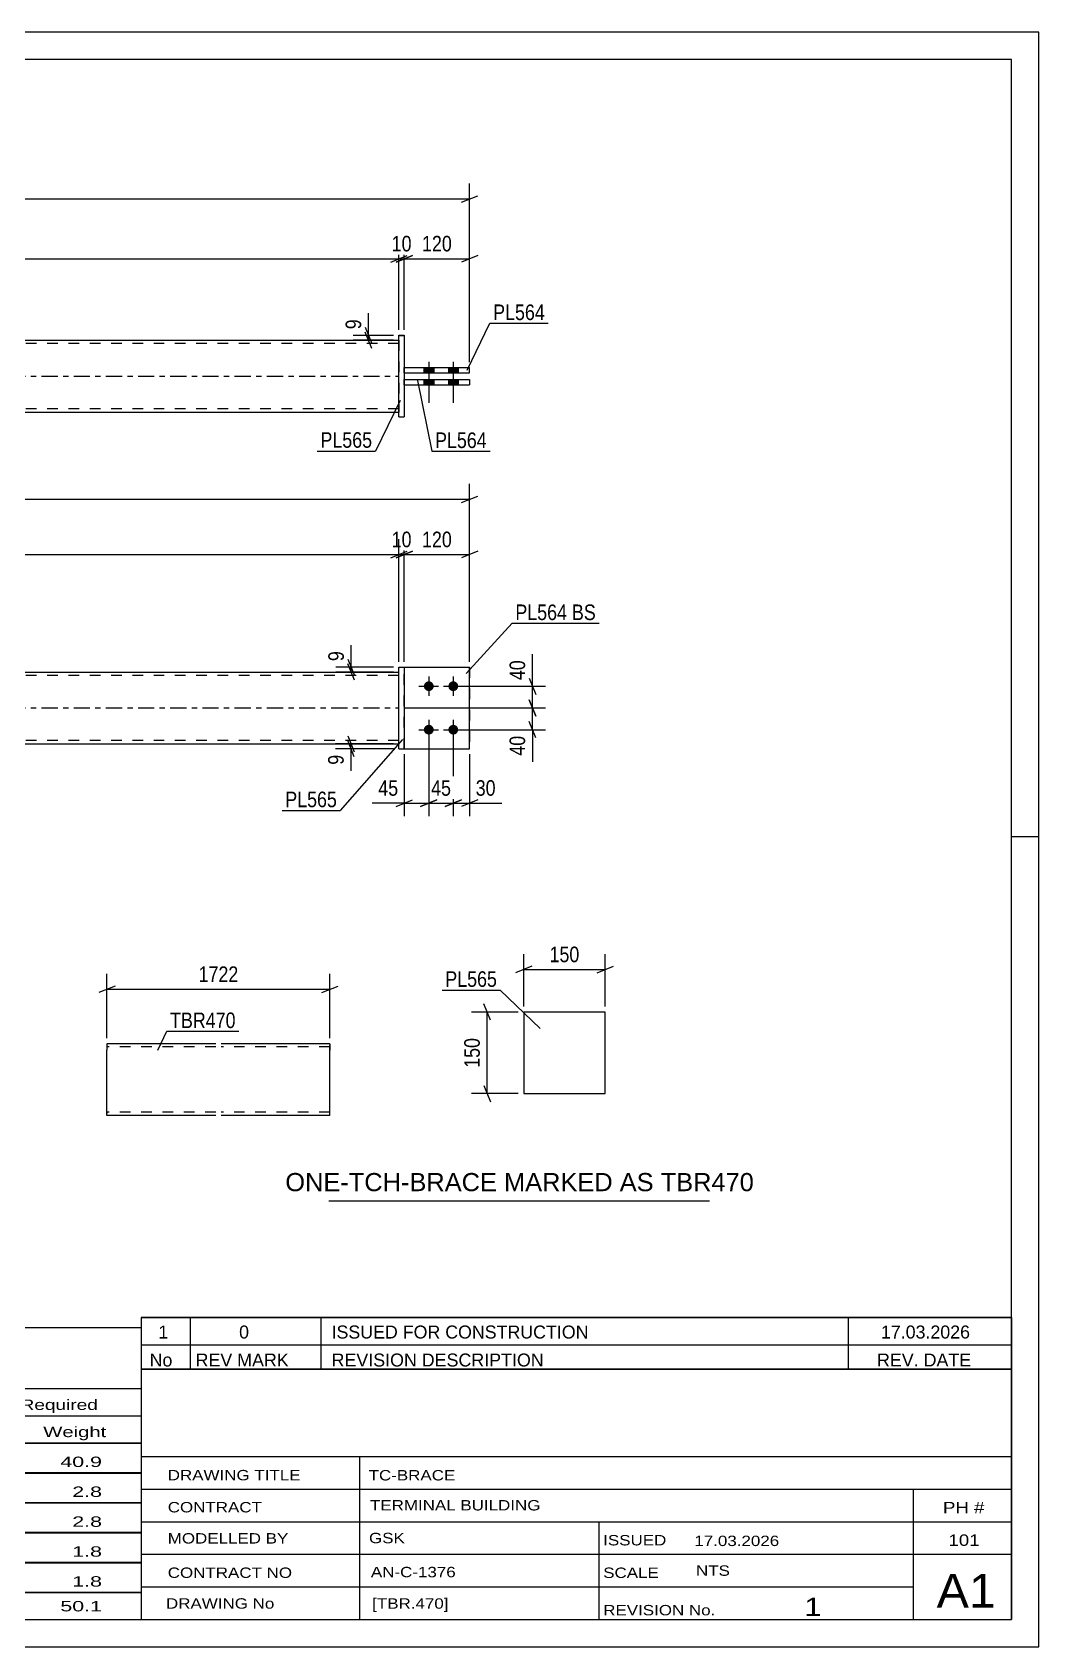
# Model space of a CAD drawing. Header units: millimetres. Extents: x 0 to 420, y 0 to 297.
# Drawn here: x 235 to 420, y 0 to 297 of the extents above; entities that cross this region are included whole.
import ezdxf

# ---------------------------------------------------------------- set-up
doc = ezdxf.new("R2010")
doc.units = ezdxf.units.MM
doc.linetypes.add('DXK_LINE_DOT2', pattern=[3.9198, 1.9599, -1.9599])
doc.linetypes.add('DXK_LINE_DOT3', pattern=[5.9187, 2.979, -0.9799, 0.9799, -0.9799])
doc.styles.add('Arial', font='ARIAL.TTF', dxfattribs={"height": 0.2})
doc.styles.add('Arial Narrow', font='ARIALN.TTF', dxfattribs={"height": 0.2})

# ---------------------------------------------------------------- blocks, each defined once
blk = doc.blocks.new('Unknown-581591639-1127')
at = {"color": 5, "linetype": 'Continuous'}
for p, q in [((420, 297), (0, 297)), ((420, 0), (420, 297)), ((415, 292), (5, 292)), ((415, 5), (415, 292)), ((420, 149), (415, 149)), ((5, 5), (415, 5)), ((0, 0), (420, 0))]:
    blk.add_line(p, q, dxfattribs=at)
blk = doc.blocks.new('Part-581591639-4455 - 4454')
at = {"color": 2, "linetype": 'Continuous'}
for p, q in [((340.32, 116.75), (325.32, 116.75)), ((325.32, 116.75), (325.32, 101.75)), ((340.32, 101.75), (340.32, 116.75)), ((325.32, 101.75), (340.32, 101.75))]:
    blk.add_line(p, q, dxfattribs=at)
blk = doc.blocks.new('Part-581591639-1440 - 1364')
at = {"linetype": 'Continuous'}
blk.add_hatch(color=2, dxfattribs=at).paths.add_polyline_path([(160.13, 179.3), (159.33, 180.7), (160.93, 180.7)])
at = {"color": 2, "linetype": 'Continuous'}
for p, q in [((130.13, 179.3), (302.37, 179.3)), ((160.13, 179.3), (159.33, 180.7)), ((159.33, 180.7), (160.93, 180.7)), ((160.93, 180.7), (160.13, 179.3)), ((130.13, 166.1), (302.37, 166.1))]:
    blk.add_line(p, q, dxfattribs=at)
at = {"color": 7, "linetype": 'DXK_LINE_DOT2'}
for p, q in [((130.13, 166.1), (130.13, 179.3)), ((302.37, 178.7), (130.13, 178.7)), ((302.37, 166.1), (302.37, 179.3)), ((302.37, 166.7), (130.13, 166.7))]:
    blk.add_line(p, q, dxfattribs=at)
at = {"color": 7, "linetype": 'DXK_LINE_DOT3'}
blk.add_line((130.13, 172.7), (302.37, 172.7), dxfattribs=at)
at = {"color": 2, "linetype": 'Continuous'}
blk.add_circle((160.13, 180.2), 1, dxfattribs=at)
blk = doc.blocks.new('Part-581591639-4219 - 1364')
at = {"color": 2, "linetype": 'Continuous'}
for p, q in [((302.37, 180.2), (303.37, 180.2)), ((302.37, 165.2), (302.37, 180.2)), ((303.37, 180.2), (303.37, 165.2)), ((302.37, 165.2), (302.37, 165.2)), ((302.37, 165.2), (303.37, 165.2))]:
    blk.add_line(p, q, dxfattribs=at)
at = {"color": 7, "linetype": 'DXK_LINE_DOT2'}
for p, q in [((302.37, 180.2), (303.37, 180.2)), ((302.37, 165.2), (303.37, 165.2))]:
    blk.add_line(p, q, dxfattribs=at)
blk = doc.blocks.new('Part-581591639-4217 - 1364')
at = {"color": 7, "linetype": 'DXK_LINE_DOT2'}
for p, q in [((303.37, 180.2), (315.37, 180.2)), ((303.37, 165.2), (303.37, 180.2)), ((303.37, 180.2), (315.37, 180.2)), ((315.37, 180.2), (315.37, 180.2)), ((315.37, 180.2), (315.37, 165.2)), ((303.37, 165.2), (303.37, 165.2)), ((303.37, 165.2), (315.37, 165.2)), ((303.37, 165.2), (315.37, 165.2))]:
    blk.add_line(p, q, dxfattribs=at)
blk = doc.blocks.new('Part-581591639-4218 - 1364')
at = {"color": 2, "linetype": 'Continuous'}
for p, q in [((303.37, 180.2), (315.37, 180.2)), ((315.37, 180.2), (315.37, 180.2)), ((315.37, 165.2), (315.37, 180.2)), ((303.37, 165.2), (315.37, 165.2))]:
    blk.add_line(p, q, dxfattribs=at)
at = {"color": 7, "linetype": 'DXK_LINE_DOT2'}
for p, q in [((303.37, 180.2), (315.37, 180.2)), ((303.37, 165.2), (303.37, 180.2)), ((303.37, 165.2), (303.37, 165.2)), ((303.37, 165.2), (315.37, 165.2))]:
    blk.add_line(p, q, dxfattribs=at)
blk = doc.blocks.new('Bolt-581591639-4220 - 1364')
at = {"linetype": 'Continuous'}
for points in [[(307.87, 177.6), (308.06, 177.58), (308.24, 177.52), (308.4, 177.43), (308.54, 177.3), (308.65, 177.15), (308.73, 176.98), (308.77, 176.79), (308.77, 176.6), (308.73, 176.42), (308.65, 176.25), (308.54, 176.1), (308.4, 175.97), (308.24, 175.88), (308.06, 175.82), (307.87, 175.8), (307.69, 175.82), (307.51, 175.88), (307.35, 175.97), (307.21, 176.1), (307.09, 176.25), (307.02, 176.42), (306.98, 176.6), (306.98, 176.79), (307.02, 176.98), (307.09, 177.15), (307.21, 177.3), (307.35, 177.43), (307.51, 177.52), (307.69, 177.58)], [(312.37, 177.6), (312.56, 177.58), (312.74, 177.52), (312.9, 177.43), (313.04, 177.3), (313.15, 177.15), (313.23, 176.98), (313.27, 176.79), (313.27, 176.6), (313.23, 176.42), (313.15, 176.25), (313.04, 176.1), (312.9, 175.97), (312.74, 175.88), (312.56, 175.82), (312.37, 175.8), (312.19, 175.82), (312.01, 175.88), (311.85, 175.97), (311.71, 176.1), (311.59, 176.25), (311.52, 176.42), (311.48, 176.6), (311.48, 176.79), (311.52, 176.98), (311.59, 177.15), (311.71, 177.3), (311.85, 177.43), (312.01, 177.52), (312.19, 177.58)], [(307.87, 169.6), (308.06, 169.58), (308.24, 169.52), (308.4, 169.43), (308.54, 169.3), (308.65, 169.15), (308.73, 168.98), (308.77, 168.79), (308.77, 168.6), (308.73, 168.42), (308.65, 168.25), (308.54, 168.1), (308.4, 167.97), (308.24, 167.88), (308.06, 167.82), (307.87, 167.8), (307.69, 167.82), (307.51, 167.88), (307.35, 167.97), (307.21, 168.1), (307.09, 168.25), (307.02, 168.42), (306.98, 168.6), (306.98, 168.79), (307.02, 168.98), (307.09, 169.15), (307.21, 169.3), (307.35, 169.43), (307.51, 169.52), (307.69, 169.58)], [(312.37, 169.6), (312.56, 169.58), (312.74, 169.52), (312.9, 169.43), (313.04, 169.3), (313.15, 169.15), (313.23, 168.98), (313.27, 168.79), (313.27, 168.6), (313.23, 168.42), (313.15, 168.25), (313.04, 168.1), (312.9, 167.97), (312.74, 167.88), (312.56, 167.82), (312.37, 167.8), (312.19, 167.82), (312.01, 167.88), (311.85, 167.97), (311.71, 168.1), (311.59, 168.25), (311.52, 168.42), (311.48, 168.6), (311.48, 168.79), (311.52, 168.98), (311.59, 169.15), (311.71, 169.3), (311.85, 169.43), (312.01, 169.52), (312.19, 169.58)]]:
    blk.add_hatch(color=1, dxfattribs=at).paths.add_polyline_path(points)
at = {"color": 1, "linetype": 'Continuous'}
for p, q in [((307.87, 178.5), (307.87, 174.9)), ((312.37, 178.5), (312.37, 174.9)), ((306.07, 176.7), (309.67, 176.7)), ((310.57, 176.7), (314.17, 176.7)), ((307.87, 170.5), (307.87, 166.9)), ((312.37, 170.5), (312.37, 166.9)), ((306.07, 168.7), (309.67, 168.7)), ((310.57, 168.7), (314.17, 168.7))]:
    blk.add_line(p, q, dxfattribs=at)
blk = doc.blocks.new('Part-581591639-1773 - 1767')
at = {"linetype": 'Continuous'}
blk.add_hatch(color=2, dxfattribs=at).paths.add_polyline_path([(160.13, 233.74), (159.33, 235.14), (160.93, 235.14)])
at = {"color": 2, "linetype": 'Continuous'}
for p, q in [((130.13, 240.34), (302.37, 240.34)), ((160.13, 233.74), (159.33, 235.14)), ((159.33, 235.14), (160.93, 235.14)), ((160.93, 235.14), (160.13, 233.74)), ((130.13, 227.14), (302.37, 227.14))]:
    blk.add_line(p, q, dxfattribs=at)
at = {"color": 7, "linetype": 'DXK_LINE_DOT2'}
for p, q in [((130.13, 227.14), (130.13, 240.34)), ((302.37, 239.74), (130.13, 239.74)), ((302.37, 240.34), (302.37, 227.14)), ((302.37, 227.74), (130.13, 227.74))]:
    blk.add_line(p, q, dxfattribs=at)
at = {"color": 7, "linetype": 'DXK_LINE_DOT3'}
blk.add_line((130.13, 233.74), (302.37, 233.74), dxfattribs=at)
at = {"color": 2, "linetype": 'Continuous'}
blk.add_circle((160.13, 234.64), 1, dxfattribs=at)
blk = doc.blocks.new('Part-581591639-4241 - 1767')
at = {"color": 2, "linetype": 'Continuous'}
for p, q in [((303.37, 235.35), (315.37, 235.35)), ((303.37, 234.35), (303.37, 235.35)), ((315.37, 234.34), (315.37, 235.35)), ((303.37, 234.34), (303.37, 234.35)), ((303.37, 234.35), (315.37, 234.35))]:
    blk.add_line(p, q, dxfattribs=at)
at = {"color": 7, "linetype": 'DXK_LINE_DOT2'}
for p, q in [((303.37, 235.34), (315.37, 235.34)), ((303.37, 234.34), (315.37, 234.34))]:
    blk.add_line(p, q, dxfattribs=at)
blk = doc.blocks.new('Part-581591639-4242 - 1767')
at = {"color": 2, "linetype": 'Continuous'}
for p, q in [((303.37, 233.15), (315.37, 233.15)), ((303.37, 232.15), (303.37, 233.15)), ((303.37, 232.14), (303.37, 232.15)), ((303.37, 232.15), (315.37, 232.15)), ((315.37, 233.15), (315.37, 232.14))]:
    blk.add_line(p, q, dxfattribs=at)
at = {"color": 7, "linetype": 'DXK_LINE_DOT2'}
for p, q in [((303.37, 233.14), (315.37, 233.14)), ((303.37, 232.14), (315.37, 232.14))]:
    blk.add_line(p, q, dxfattribs=at)
blk = doc.blocks.new('Part-581591639-4243 - 1767')
at = {"color": 2, "linetype": 'Continuous'}
for p, q in [((302.37, 241.24), (302.37, 241.25)), ((302.37, 226.25), (302.37, 241.25)), ((302.37, 241.25), (303.37, 241.25)), ((303.37, 241.24), (303.37, 241.25)), ((303.37, 241.25), (303.37, 226.25)), ((302.37, 226.25), (303.37, 226.25)), ((302.37, 226.24), (302.37, 226.25)), ((303.37, 226.24), (303.37, 226.25))]:
    blk.add_line(p, q, dxfattribs=at)
at = {"color": 7, "linetype": 'DXK_LINE_DOT2'}
for p, q in [((302.37, 241.24), (303.37, 241.24)), ((302.37, 226.24), (303.37, 226.24)), ((303.37, 226.25), (303.37, 226.24))]:
    blk.add_line(p, q, dxfattribs=at)
blk = doc.blocks.new('Bolt-581591639-4244 - 1767')
at = {"linetype": 'Continuous'}
for points in [[(308.77, 235.35), (306.97, 235.35), (306.97, 234.35), (308.77, 234.35)], [(308.77, 235.34), (306.97, 235.34), (306.97, 234.34), (308.77, 234.34)], [(313.27, 235.35), (311.47, 235.35), (311.47, 234.35), (313.27, 234.35)], [(313.27, 235.34), (311.47, 235.34), (311.47, 234.34), (313.27, 234.34)], [(308.77, 233.15), (306.97, 233.15), (306.97, 232.15), (308.77, 232.15)], [(308.77, 233.14), (306.97, 233.14), (306.97, 232.14), (308.77, 232.14)], [(313.27, 233.15), (311.47, 233.15), (311.47, 232.15), (313.27, 232.15)], [(313.27, 233.14), (311.47, 233.14), (311.47, 232.14), (313.27, 232.14)]]:
    blk.add_hatch(color=1, dxfattribs=at).paths.add_polyline_path(points)
at = {"color": 1, "linetype": 'Continuous'}
for p, q in [((306.97, 235.35), (306.97, 234.35)), ((306.97, 235.34), (306.97, 234.34)), ((307.87, 236.35), (307.87, 228.85)), ((307.87, 236.34), (307.87, 228.84)), ((308.77, 235.35), (308.77, 234.35)), ((308.77, 235.34), (308.77, 234.34)), ((311.47, 235.35), (311.47, 234.35)), ((311.47, 235.34), (311.47, 234.34)), ((312.37, 236.35), (312.37, 228.85)), ((312.37, 236.34), (312.37, 228.84)), ((313.27, 235.35), (313.27, 234.35)), ((313.27, 235.34), (313.27, 234.34)), ((306.97, 233.15), (306.97, 232.15)), ((306.97, 233.14), (306.97, 232.14)), ((308.77, 233.15), (308.77, 232.15)), ((308.77, 233.14), (308.77, 232.14)), ((311.47, 233.15), (311.47, 232.15)), ((311.47, 233.14), (311.47, 232.14)), ((313.27, 233.15), (313.27, 232.15)), ((313.27, 233.14), (313.27, 232.14))]:
    blk.add_line(p, q, dxfattribs=at)
blk = doc.blocks.new('Part-581591639-4462 - 4461')
at = {"color": 2, "linetype": 'Continuous'}
for p, q in [((248.7, 110.94), (248.7, 109.74)), ((268.7, 110.94), (248.7, 110.94)), ((289.7, 110.94), (269.7, 110.94)), ((289.7, 110.94), (289.7, 110.85)), ((289.7, 110.85), (289.7, 109.74)), ((248.7, 98.48), (248.7, 109.74)), ((289.7, 97.74), (289.7, 109.74)), ((248.7, 97.83), (248.7, 98.48)), ((248.7, 97.74), (248.7, 97.83)), ((268.7, 97.74), (248.7, 97.74)), ((289.7, 97.74), (269.7, 97.74))]:
    blk.add_line(p, q, dxfattribs=at)
at = {"color": 7, "linetype": 'DXK_LINE_DOT2'}
for p, q in [((268.7, 110.34), (248.7, 110.34)), ((289.7, 110.34), (269.7, 110.34)), ((289.7, 109.74), (289.7, 110.59)), ((248.7, 98.48), (248.7, 98.09)), ((248.7, 98.34), (248.7, 98.39)), ((268.7, 98.34), (248.7, 98.34)), ((289.7, 98.34), (269.7, 98.34)), ((289.7, 98.34), (289.7, 98.39)), ((248.7, 97.74), (248.7, 97.74))]:
    blk.add_line(p, q, dxfattribs=at)
blk = doc.blocks.new('StraightDimension-581591639-4616 - 4454')
at = {"color": 7, "linetype": 'Continuous'}
for p, q in [((326.82, 125.18), (323.82, 123.98)), ((325.32, 117.75), (325.32, 127.43)), ((338.82, 123.98), (341.82, 125.18)), ((340.32, 117.75), (340.32, 127.43)), ((325.32, 124.58), (340.32, 124.58))]:
    blk.add_line(p, q, dxfattribs=at)
at = {"color": 0}
blk.add_wipeout([(336.16, 125.33), (336.16, 129.53), (329.47, 129.53), (329.47, 125.33)], dxfattribs=at)
at = {"color": 3, "style": 'Arial Narrow'}
blk.add_text('150', height=2.863, dxfattribs=at).set_placement((330.07, 125.93))
blk = doc.blocks.new('StraightDimension-581591639-4620 - 4454')
at = {"color": 7, "linetype": 'Continuous'}
for p, q in [((324.32, 116.75), (315.75, 116.75)), ((319.2, 115.25), (318, 118.25)), ((318.6, 101.75), (318.6, 116.75)), ((324.32, 101.75), (315.75, 101.75)), ((318, 103.25), (319.2, 100.25))]:
    blk.add_line(p, q, dxfattribs=at)
at = {"color": 0}
blk.add_wipeout([(317.85, 112.59), (313.65, 112.59), (313.65, 105.9), (317.85, 105.9)], dxfattribs=at)
at = {"color": 3, "style": 'Arial Narrow'}
blk.add_text('150', height=2.863, rotation=90.0002, dxfattribs=at).set_placement((317.25, 106.5))
blk = doc.blocks.new('StraightDimension-581591639-1703 - 1364')
at = {"color": 7, "linetype": 'Continuous'}
for p, q in [((313.37, 176.7), (329.33, 176.7)), ((326.33, 178.2), (327.53, 175.2)), ((326.93, 172.7), (326.93, 176.7)), ((303.37, 172.7), (329.33, 172.7)), ((327.53, 171.2), (326.33, 174.2))]:
    blk.add_line(p, q, dxfattribs=at)
at = {"color": 0}
blk.add_wipeout([(326.18, 182.08), (321.98, 182.08), (321.98, 177.22), (326.18, 177.22)], dxfattribs=at)
at = {"color": 7, "linetype": 'Continuous'}
blk.add_line((326.93, 176.7), (326.93, 182.6), dxfattribs=at)
blk.add_line((326.93, 176.7), (326.93, 182.6), dxfattribs=at)
at = {"color": 3, "style": 'Arial Narrow'}
blk.add_text('40', height=2.863, rotation=90.0002, dxfattribs=at).set_placement((325.58, 177.82))
blk = doc.blocks.new('StraightDimension-581591639-5915 - 1364')
at = {"color": 7, "linetype": 'Continuous'}
for p, q in [((312.37, 167.7), (312.37, 152.8)), ((315.37, 164.2), (315.37, 152.8)), ((310.87, 154.6), (313.87, 155.8)), ((312.37, 155.2), (315.37, 155.2)), ((316.87, 155.8), (313.87, 154.6))]:
    blk.add_line(p, q, dxfattribs=at)
at = {"color": 0}
blk.add_wipeout([(320.76, 155.95), (320.76, 160.15), (315.9, 160.15), (315.9, 155.95)], dxfattribs=at)
at = {"color": 7, "linetype": 'Continuous'}
blk.add_line((315.37, 155.2), (321.28, 155.2), dxfattribs=at)
blk.add_line((315.37, 155.2), (321.28, 155.2), dxfattribs=at)
at = {"color": 3, "style": 'Arial Narrow'}
blk.add_text('30', height=2.863, dxfattribs=at).set_placement((316.5, 156.55))
blk = doc.blocks.new('StraightDimension-581591639-5827 - 1364')
at = {"color": 7, "linetype": 'Continuous'}
for p, q in [((303.37, 181.2), (303.37, 203.77)), ((315.37, 181.2), (315.37, 203.77)), ((301.87, 200.32), (304.87, 201.52)), ((303.37, 200.92), (315.37, 200.92)), ((316.87, 201.52), (313.87, 200.32))]:
    blk.add_line(p, q, dxfattribs=at)
at = {"color": 0}
blk.add_wipeout([(312.72, 201.67), (312.72, 205.87), (306.03, 205.87), (306.03, 201.67)], dxfattribs=at)
at = {"color": 3, "style": 'Arial Narrow'}
blk.add_text('120', height=2.863, dxfattribs=at).set_placement((306.63, 202.27))
blk = doc.blocks.new('StraightDimension-581591639-1546 - 1364')
at = {"color": 7, "linetype": 'Continuous'}
for p, q in [((117.13, 181.2), (117.13, 213.94)), ((315.37, 181.2), (315.37, 213.94)), ((118.63, 211.69), (115.63, 210.49)), ((117.13, 211.09), (315.37, 211.09)), ((313.87, 210.49), (316.87, 211.69))]:
    blk.add_line(p, q, dxfattribs=at)
at = {"color": 0}
blk.add_wipeout([(220.51, 211.84), (220.51, 216.04), (212, 216.04), (212, 211.84)], dxfattribs=at)
at = {"color": 3, "style": 'Arial Narrow'}
blk.add_text('1982', height=2.863, dxfattribs=at).set_placement((212.6, 212.44))
blk = doc.blocks.new('StraightDimension-581591639-1640 - 1364')
at = {"color": 7, "linetype": 'Continuous'}
for p, q in [((292.97, 167.6), (294.17, 164.6)), ((294.17, 163.7), (292.97, 166.7)), ((301.37, 166.1), (290.72, 166.1)), ((301.37, 165.2), (290.72, 165.2)), ((293.57, 165.2), (293.57, 166.1))]:
    blk.add_line(p, q, dxfattribs=at)
at = {"color": 0}
blk.add_wipeout([(292.82, 164.67), (288.62, 164.67), (288.62, 161.65), (292.82, 161.65)], dxfattribs=at)
at = {"color": 7, "linetype": 'Continuous'}
blk.add_line((293.57, 165.2), (293.57, 161.12), dxfattribs=at)
blk.add_line((293.57, 165.2), (293.57, 161.12), dxfattribs=at)
at = {"color": 3, "style": 'Arial Narrow'}
blk.add_text('9', height=2.86, rotation=90.0002, dxfattribs=at).set_placement((292.22, 162.25))
blk = doc.blocks.new('StraightDimension-581591639-1716 - 1364')
at = {"color": 7, "linetype": 'Continuous'}
for p, q in [((303.37, 172.7), (329.33, 172.7)), ((326.33, 174.2), (327.53, 171.2)), ((326.93, 168.7), (326.93, 172.7)), ((327.53, 167.2), (326.33, 170.2)), ((313.37, 168.7), (329.33, 168.7))]:
    blk.add_line(p, q, dxfattribs=at)
at = {"color": 0}
blk.add_wipeout([(326.18, 168.17), (321.98, 168.17), (321.98, 163.32), (326.18, 163.32)], dxfattribs=at)
at = {"color": 7, "linetype": 'Continuous'}
blk.add_line((326.93, 168.7), (326.93, 162.79), dxfattribs=at)
blk.add_line((326.93, 168.7), (326.93, 162.79), dxfattribs=at)
at = {"color": 3, "style": 'Arial Narrow'}
blk.add_text('40', height=2.863, rotation=90.0002, dxfattribs=at).set_placement((325.58, 163.92))
blk = doc.blocks.new('StraightDimension-581591639-1730 - 1364')
at = {"color": 7, "linetype": 'Continuous'}
for p, q in [((293.01, 181.7), (294.21, 178.7)), ((301.37, 180.2), (290.76, 180.2)), ((301.37, 179.3), (290.76, 179.3)), ((294.21, 177.8), (293.01, 180.8)), ((293.61, 179.3), (293.61, 180.2))]:
    blk.add_line(p, q, dxfattribs=at)
at = {"color": 0}
blk.add_wipeout([(292.86, 183.75), (288.66, 183.75), (288.66, 180.72), (292.86, 180.72)], dxfattribs=at)
at = {"color": 7, "linetype": 'Continuous'}
blk.add_line((293.61, 180.2), (293.61, 184.28), dxfattribs=at)
blk.add_line((293.61, 180.2), (293.61, 184.28), dxfattribs=at)
at = {"color": 3, "style": 'Arial Narrow'}
blk.add_text('9', height=2.86, rotation=90.0002, dxfattribs=at).set_placement((292.26, 181.32))
blk = doc.blocks.new('StraightDimension-581591639-5828 - 1364')
at = {"color": 7, "linetype": 'Continuous'}
for p, q in [((302.37, 181.2), (302.37, 203.77)), ((303.37, 181.2), (303.37, 203.77)), ((300.87, 200.32), (303.87, 201.52)), ((304.87, 201.52), (301.87, 200.32)), ((302.37, 200.92), (303.37, 200.92))]:
    blk.add_line(p, q, dxfattribs=at)
at = {"color": 0}
blk.add_wipeout([(305.3, 201.67), (305.3, 205.87), (300.45, 205.87), (300.45, 201.67)], dxfattribs=at)
at = {"color": 3, "style": 'Arial Narrow'}
blk.add_text('10', height=2.863, dxfattribs=at).set_placement((301.05, 202.27))
blk = doc.blocks.new('StraightDimension-581591639-5829 - 1364')
at = {"color": 7, "linetype": 'Continuous'}
for p, q in [((130.13, 181.2), (130.13, 203.77)), ((302.37, 181.2), (302.37, 203.77)), ((131.63, 201.52), (128.63, 200.32)), ((130.13, 200.92), (302.37, 200.92)), ((300.87, 200.32), (303.87, 201.52))]:
    blk.add_line(p, q, dxfattribs=at)
at = {"color": 0}
blk.add_wipeout([(220.51, 201.67), (220.51, 205.87), (212, 205.87), (212, 201.67)], dxfattribs=at)
at = {"color": 3, "style": 'Arial Narrow'}
blk.add_text('1722', height=2.863, dxfattribs=at).set_placement((212.6, 202.27))
blk = doc.blocks.new('StraightDimension-581591639-5916 - 1364')
at = {"color": 7, "linetype": 'Continuous'}
for p, q in [((307.87, 167.7), (307.87, 152.8)), ((312.37, 167.7), (312.37, 152.8)), ((306.37, 154.6), (309.37, 155.8)), ((307.87, 155.2), (312.37, 155.2)), ((313.87, 155.8), (310.87, 154.6))]:
    blk.add_line(p, q, dxfattribs=at)
at = {"color": 0}
blk.add_wipeout([(312.55, 155.95), (312.55, 160.15), (307.7, 160.15), (307.7, 155.95)], dxfattribs=at)
at = {"color": 3, "style": 'Arial Narrow'}
blk.add_text('45', height=2.863, dxfattribs=at).set_placement((308.3, 156.55))
blk = doc.blocks.new('StraightDimension-581591639-5917 - 1364')
at = {"color": 7, "linetype": 'Continuous'}
for p, q in [((307.87, 167.7), (307.87, 152.8)), ((303.37, 164.2), (303.37, 152.8)), ((301.87, 154.6), (304.87, 155.8)), ((303.37, 155.2), (307.87, 155.2)), ((309.37, 155.8), (306.37, 154.6))]:
    blk.add_line(p, q, dxfattribs=at)
at = {"color": 0}
blk.add_wipeout([(302.85, 155.95), (302.85, 160.15), (297.99, 160.15), (297.99, 155.95)], dxfattribs=at)
at = {"color": 7, "linetype": 'Continuous'}
blk.add_line((303.37, 155.2), (297.47, 155.2), dxfattribs=at)
blk.add_line((303.37, 155.2), (297.47, 155.2), dxfattribs=at)
at = {"color": 3, "style": 'Arial Narrow'}
blk.add_text('45', height=2.863, dxfattribs=at).set_placement((298.59, 156.55))
blk = doc.blocks.new('StraightDimension-581591639-6016 - 1767')
at = {"color": 7, "linetype": 'Continuous'}
for p, q in [((131.63, 255.94), (128.63, 254.74)), ((130.13, 242.25), (130.13, 258.19)), ((300.87, 254.74), (303.87, 255.94)), ((302.37, 242.24), (302.37, 258.19)), ((130.13, 255.34), (302.37, 255.34))]:
    blk.add_line(p, q, dxfattribs=at)
at = {"color": 0}
blk.add_wipeout([(220.51, 256.09), (220.51, 260.29), (212, 260.29), (212, 256.09)], dxfattribs=at)
at = {"color": 3, "style": 'Arial Narrow'}
blk.add_text('1722', height=2.863, dxfattribs=at).set_placement((212.6, 256.69))
blk = doc.blocks.new('StraightDimension-581591639-1805 - 1767')
at = {"color": 7, "linetype": 'Continuous'}
for p, q in [((301.37, 241.24), (293.94, 241.24)), ((296.19, 242.74), (297.39, 239.74)), ((297.39, 238.84), (296.19, 241.84)), ((296.79, 240.34), (296.79, 241.24)), ((301.37, 240.34), (293.94, 240.34))]:
    blk.add_line(p, q, dxfattribs=at)
at = {"color": 0}
blk.add_wipeout([(296.04, 244.8), (291.84, 244.8), (291.84, 241.77), (296.04, 241.77)], dxfattribs=at)
at = {"color": 7, "linetype": 'Continuous'}
blk.add_line((296.79, 241.24), (296.79, 245.32), dxfattribs=at)
blk.add_line((296.79, 241.24), (296.79, 245.32), dxfattribs=at)
at = {"color": 3, "style": 'Arial Narrow'}
blk.add_text('9', height=2.86, rotation=90.0002, dxfattribs=at).set_placement((295.44, 242.37))
blk = doc.blocks.new('StraightDimension-581591639-1941 - 1767')
at = {"color": 7, "linetype": 'Continuous'}
for p, q in [((117.13, 236.34), (117.13, 269.19)), ((315.37, 236.35), (315.37, 269.19)), ((118.63, 266.94), (115.63, 265.74)), ((117.13, 266.34), (315.37, 266.34)), ((313.87, 265.74), (316.87, 266.94))]:
    blk.add_line(p, q, dxfattribs=at)
at = {"color": 0}
blk.add_wipeout([(220.51, 267.09), (220.51, 271.29), (212, 271.29), (212, 267.09)], dxfattribs=at)
at = {"color": 3, "style": 'Arial Narrow'}
blk.add_text('1982', height=2.863, dxfattribs=at).set_placement((212.6, 267.69))
blk = doc.blocks.new('StraightDimension-581591639-6014 - 1767')
at = {"color": 7, "linetype": 'Continuous'}
for p, q in [((301.87, 254.74), (304.87, 255.94)), ((303.37, 242.24), (303.37, 258.19)), ((316.87, 255.94), (313.87, 254.74)), ((315.37, 236.34), (315.37, 258.19)), ((303.37, 255.34), (315.37, 255.34))]:
    blk.add_line(p, q, dxfattribs=at)
at = {"color": 0}
blk.add_wipeout([(312.72, 256.09), (312.72, 260.29), (306.03, 260.29), (306.03, 256.09)], dxfattribs=at)
at = {"color": 3, "style": 'Arial Narrow'}
blk.add_text('120', height=2.863, dxfattribs=at).set_placement((306.63, 256.69))
blk = doc.blocks.new('StraightDimension-581591639-6015 - 1767')
at = {"color": 7, "linetype": 'Continuous'}
for p, q in [((300.87, 254.74), (303.87, 255.94)), ((304.87, 255.94), (301.87, 254.74)), ((302.37, 242.24), (302.37, 258.19)), ((303.37, 242.24), (303.37, 258.19)), ((302.37, 255.34), (303.37, 255.34))]:
    blk.add_line(p, q, dxfattribs=at)
at = {"color": 0}
blk.add_wipeout([(305.3, 256.09), (305.3, 260.29), (300.45, 260.29), (300.45, 256.09)], dxfattribs=at)
at = {"color": 3, "style": 'Arial Narrow'}
blk.add_text('10', height=2.863, dxfattribs=at).set_placement((301.05, 256.69))
blk = doc.blocks.new('StraightDimension-581591639-4624 - 4461')
at = {"color": 7, "linetype": 'Continuous'}
for p, q in [((248.7, 111.94), (248.7, 123.79)), ((289.7, 111.94), (289.7, 123.79)), ((250.2, 121.54), (247.2, 120.34)), ((248.7, 120.94), (289.7, 120.94)), ((288.2, 120.34), (291.2, 121.54))]:
    blk.add_line(p, q, dxfattribs=at)
at = {"color": 0}
blk.add_wipeout([(273.46, 121.69), (273.46, 125.89), (264.95, 125.89), (264.95, 121.69)], dxfattribs=at)
at = {"color": 3, "style": 'Arial Narrow'}
blk.add_text('1722', height=2.863, dxfattribs=at).set_placement((265.55, 122.29))
blk = doc.blocks.new('Unknown-581591639-6117')
at = {"color": 7, "linetype": 'Continuous'}
for p, q in [((255, 51.05), (255, 5)), ((255, 51.05), (415, 51.05)), ((415, 51), (415, 5)), ((255, 35), (415, 35)), ((295.14, 35), (295.14, 5)), ((255, 29), (415, 29)), ((397, 5.05), (397, 29.05)), ((255, 23), (415, 23)), ((339.14, 23), (339.14, 5)), ((255, 17), (415, 17)), ((255, 11), (397, 11)), ((255, 5), (415, 5))]:
    blk.add_line(p, q, dxfattribs=at)
at = {"color": 7, "style": 'Arial Narrow'}
for s, height, width, p in [('DRAWING TITLE', 1.9089, 1.425378, (259.88, 30.61)), ('TC-BRACE', 1.909, 1.425378, (296.81, 30.59)), ('TERMINAL BUILDING', 1.9089, 1.425378, (297.06, 25.07)), ('CONTRACT', 1.909, 1.425378, (259.88, 24.71)), ('MODELLED BY', 1.9089, 1.425378, (259.88, 18.98)), ('GSK', 1.909, 1.425378, (296.88, 19.04)), ('ISSUED', 1.909, 1.425378, (339.94, 18.64)), ('17.03.2026', 1.909, 1.425378, (356.69, 18.52)), ('CONTRACT NO', 1.9089, 1.425378, (259.88, 12.66)), ('AN-C-1376', 1.909, 1.425378, (297.23, 12.78)), ('SCALE', 1.909, 1.425378, (339.94, 12.65)), ('A1', 6.204, 1.25, (401.24, 7.2)), ('DRAWING No', 1.909, 1.425378, (259.56, 7)), ('[TBR.470]', 1.909, 1.425378, (297.46, 6.99)), ('1', 3.34, 1.5, (376.91, 5.68)), ('REVISION No.', 1.9089, 1.425378, (339.94, 5.77))]:
    blk.add_text(s, height=height, dxfattribs=dict(at, width=width)).set_placement(p)
at = {"color": 7, "linetype": 'Continuous', "style": 'Arial Narrow'}
for s, height, width, p in [('PH #', 2.1, 1.42538, (402.4, 24.55)), ('101', 2.1, 1.42538, (403.41, 18.55)), ('NTS', 1.909, 1.425378, (357, 13.05))]:
    blk.add_text(s, height=height, dxfattribs=dict(at, width=width)).set_placement(p)
blk = doc.blocks.new('Unknown-581591639-6118')
at = {"color": 7, "linetype": 'Continuous'}
for p, q in [((255, 60.55), (415, 60.55)), ((415, 60.55), (255, 60.55)), ((255, 60.55), (255, 55.55)), ((264, 60.55), (264, 55.55)), ((288, 60.55), (288, 55.55)), ((385, 60.55), (385, 55.55)), ((415, 60.55), (415, 55.55)), ((255, 55.55), (415, 55.55)), ((255, 55.55), (255, 51.05)), ((255, 55.55), (415, 55.55)), ((264, 55.55), (264, 51.05)), ((288, 55.55), (288, 51.05)), ((385, 55.55), (385, 51.05)), ((415, 55.55), (415, 51.05)), ((415, 51.05), (255, 51.05))]:
    blk.add_line(p, q, dxfattribs=at)
at = {"color": 7, "linetype": 'Continuous', "style": 'Arial Narrow'}
for s, height, width, p in [('1', 2.39, 1.196471, (258.16, 56.7)), ('0', 2.39, 1.196471, (273, 56.7)), ('ISSUED FOR CONSTRUCTION', 2.3861, 1.196471, (290, 56.7)), ('17.03.2026', 2.386, 1.196471, (391, 56.7)), ('No', 2.386, 1.2, (256.54, 51.55)), ('REV MARK', 2.386, 1.2, (265, 51.55)), ('REVISION DESCRIPTION', 2.3861, 1.2, (290, 51.55)), ('REV. DATE', 2.386, 1.2, (390.28, 51.55))]:
    blk.add_text(s, height=height, dxfattribs=dict(at, width=width)).set_placement(p)
blk = doc.blocks.new('Unknown-581591639-6119')
at = {"color": 7, "linetype": 'Continuous'}
for p, q in [((95, 58.75), (255, 58.75)), ((95, 47.5), (95, 58.75)), ((255, 58.75), (255, 47.5)), ((95, 47.5), (255, 47.5)), ((95, 47.5), (95, 42.5)), ((255, 47.5), (255, 42.5)), ((95, 42.5), (255, 42.5)), ((95, 42.5), (95, 37.5)), ((119, 42.5), (119, 37.5)), ((154.5, 42.5), (154.5, 37.5)), ((180.5, 42.5), (180.5, 37.5)), ((193.5, 42.5), (193.5, 37.5)), ((211, 42.5), (211, 37.5)), ((233, 42.5), (233, 37.5)), ((255, 42.5), (255, 37.5)), ((95, 37.5), (255, 37.5)), ((95, 37.45), (95, 32.05)), ((95, 37.45), (255, 37.45)), ((119, 37.5), (119, 32)), ((154.5, 37.5), (154.5, 32)), ((180.5, 37.5), (180.5, 32)), ((193.5, 37.5), (193.5, 32)), ((211, 37.5), (211, 32)), ((233, 37.5), (233, 32)), ((255, 37.45), (255, 32.05)), ((95, 32.05), (255, 32.05)), ((95, 31.95), (95, 26.55)), ((95, 31.95), (255, 31.95)), ((119, 32), (119, 26.5)), ((154.5, 32), (154.5, 26.5)), ((180.5, 32), (180.5, 26.5)), ((193.5, 32), (193.5, 26.5)), ((211, 32), (211, 26.5)), ((233, 32), (233, 26.5)), ((255, 31.95), (255, 26.55)), ((95, 26.55), (255, 26.55)), ((95, 26.45), (95, 21.05)), ((95, 26.45), (255, 26.45)), ((119, 26.5), (119, 21)), ((154.5, 26.5), (154.5, 21)), ((180.5, 26.5), (180.5, 21)), ((193.5, 26.5), (193.5, 21)), ((211, 26.5), (211, 21)), ((233, 26.5), (233, 21)), ((255, 26.45), (255, 21.05)), ((95, 21.05), (255, 21.05)), ((95, 20.95), (95, 15.55)), ((95, 20.95), (255, 20.95)), ((119, 21), (119, 15.5)), ((154.5, 21), (154.5, 15.5)), ((180.5, 21), (180.5, 15.5)), ((193.5, 21), (193.5, 15.5)), ((211, 21), (211, 15.5)), ((233, 21), (233, 15.5)), ((255, 20.95), (255, 15.55)), ((95, 15.55), (255, 15.55)), ((95, 15.45), (95, 10.05)), ((95, 15.45), (255, 15.45)), ((119, 15.5), (119, 10)), ((154.5, 15.5), (154.5, 10)), ((180.5, 15.5), (180.5, 10)), ((193.5, 15.5), (193.5, 10)), ((211, 15.5), (211, 10)), ((233, 15.5), (233, 10)), ((255, 15.45), (255, 10.05)), ((95, 10.05), (255, 10.05)), ((95, 10), (255, 10)), ((95, 10), (95, 5)), ((211, 10), (211, 5)), ((233, 10), (233, 5)), ((255, 10), (255, 5)), ((95, 5), (255, 5))]:
    blk.add_line(p, q, dxfattribs=at)
at = {"color": 7, "style": 'Arial Narrow'}
for s, height, width, p in [('GENERAL NOTES & WELD DETAILS :', 2.8633, 1.4, (96.15, 51.06)), ('REFER TYP DRAWING TYP-01', 1.9089, 1.6, (179.7, 51.16)), ("MATERIAL LIST FOR ASSEMBLY MK'D", 1.9089, 1.6, (96.15, 43.56)), ('TBR470', 1.909, 1.794707, (187.59, 43.47)), ('1', 1.91, 1.794707, (217.08, 43.56)), ('No. Required', 1.9089, 1.6, (226.41, 43.56)), ('Mark', 1.909, 1.7, (96.34, 38.5)), ('Profile', 1.909, 1.7, (129.41, 38.5)), ('Material', 1.909, 1.7, (159.54, 38.56)), ('No.', 1.909, 1.7, (184.5, 38.56)), ('Length', 1.909, 1.7, (195, 38.56)), ('Area', 1.909, 1.7, (217.5, 38.56)), ('Weight', 1.909, 1.7, (237, 38.56))]:
    blk.add_text(s, height=height, dxfattribs=dict(at, width=width)).set_placement(p)
at = {"color": 7, "linetype": 'Continuous', "style": 'Arial Narrow'}
for s, height, width, p in [('TBR470', 1.909, 1.794707, (96.5, 33.06)), ('SHS132*6', 1.909, 1.794707, (121, 33.06)), ('E350', 1.909, 1.794707, (160.74, 33.06)), ('1', 1.91, 1.794707, (184.86, 33.06)), ('1722', 1.909, 1.794707, (197.58, 33.06)), ('0.9', 1.909, 1.794707, (221.32, 33.06)), ('40.9', 1.909, 1.794707, (240.14, 33.06)), ('PL40', 1.909, 1.794707, (96.5, 27.56)), ('PL10*120', 1.909, 1.794707, (121, 27.56)), ('E350', 1.909, 1.794707, (160.74, 27.56)), ('2', 1.91, 1.794707, (184.86, 27.56)), ('150', 1.909, 1.794707, (199.77, 27.56)), ('0.0', 1.909, 1.794707, (221.32, 27.56)), ('2.8', 1.909, 1.794707, (242.33, 27.56)), ('PL564', 1.909, 1.794707, (96.5, 22.06)), ('PL10*120', 1.909, 1.794707, (121, 22.06)), ('E350', 1.909, 1.794707, (160.74, 22.06)), ('2', 1.91, 1.794707, (184.86, 22.06)), ('150', 1.909, 1.794707, (199.77, 22.06)), ('0.0', 1.909, 1.794707, (221.32, 22.06)), ('2.8', 1.909, 1.794707, (242.33, 22.06)), ('PL41', 1.909, 1.794707, (96.5, 16.56)), ('PL10*150', 1.909, 1.794707, (121, 16.56)), ('E350', 1.909, 1.794707, (160.74, 16.56)), ('1', 1.91, 1.794707, (184.86, 16.56)), ('150', 1.909, 1.794707, (199.77, 16.56)), ('0.1', 1.909, 1.794707, (221.32, 16.56)), ('1.8', 1.909, 1.794707, (242.33, 16.56)), ('PL565', 1.909, 1.794707, (96.5, 11.06)), ('PL10*150', 1.909, 1.794707, (121, 11.06)), ('E350', 1.909, 1.794707, (160.74, 11.06)), ('1', 1.91, 1.794707, (184.86, 11.06)), ('150', 1.909, 1.794707, (199.77, 11.06)), ('0.1', 1.909, 1.794707, (221.32, 11.06)), ('1.8', 1.909, 1.794707, (242.33, 11.06)), ('Total', 1.909, 1.7, (197.33, 6.5)), ('1.2', 1.909, 1.794707, (220.83, 6.5)), ('50.1', 1.909, 1.794707, (240.14, 6.5))]:
    blk.add_text(s, height=height, dxfattribs=dict(at, width=width)).set_placement(p)
blk = doc.blocks.new('Unknown-581591639-6120')
at = {"color": 7, "linetype": 'Continuous'}
blk.add_line((289.5, 82.05), (359.5, 82.05), dxfattribs=at)
at = {"color": 7, "style": 'Arial'}
blk.add_text('ONE-TCH-BRACE MARKED AS TBR470', height=3.3428, dxfattribs=at).set_placement((281.49, 83.8))
blk = doc.blocks.new('Mark-581591639-4638 - 4454')
at = {"color": 0}
blk.add_wipeout([(320.41, 121.39), (320.41, 124.39), (310.91, 124.39), (310.91, 121.39)], dxfattribs=at)
blk.add_wipeout([(320.41, 121.39), (320.41, 124.39), (310.91, 124.39), (310.91, 121.39)], dxfattribs=at)
at = {"color": 30, "linetype": 'Continuous'}
for p in [(310.31, 120.79), (328.35, 113.72)]:
    blk.add_line(p, (321.01, 120.79), dxfattribs=at)
at = {"color": 3, "style": 'Arial Narrow'}
blk.add_text('PL565', height=2.863, dxfattribs=at).set_placement((310.91, 121.39))
blk = doc.blocks.new('MarkSet-581591639-4297 - 1364')
at = {"color": 0}
blk.add_wipeout([(333.29, 188.87), (333.29, 191.87), (323.79, 191.87), (323.79, 188.87)], dxfattribs=at)
blk.add_wipeout([(333.29, 188.87), (333.29, 191.87), (323.79, 191.87), (323.79, 188.87)], dxfattribs=at)
at = {"color": 30, "linetype": 'Continuous'}
blk.add_line((314.75, 179.06), (323.19, 188.27), dxfattribs=at)
at = {"color": 0}
blk.add_wipeout([(338.58, 188.87), (338.58, 191.87), (334.19, 191.87), (334.19, 188.87)], dxfattribs=at)
blk.add_wipeout([(338.58, 188.87), (338.58, 191.87), (334.19, 191.87), (334.19, 188.87)], dxfattribs=at)
at = {"color": 30, "linetype": 'Continuous'}
blk.add_line((323.19, 188.27), (339.18, 188.27), dxfattribs=at)
at = {"color": 3, "style": 'Arial Narrow'}
for s, p in [('PL564', (323.79, 188.87)), ('BS', (334.19, 188.87))]:
    blk.add_text(s, height=2.863, dxfattribs=at).set_placement(p)
blk = doc.blocks.new('Mark-581591639-4302 - 1364')
at = {"color": 0}
blk.add_wipeout([(291, 154.44), (291, 157.44), (281.49, 157.44), (281.49, 154.44)], dxfattribs=at)
blk.add_wipeout([(291, 154.44), (291, 157.44), (281.49, 157.44), (281.49, 154.44)], dxfattribs=at)
at = {"color": 30, "linetype": 'Continuous'}
for p in [(303.05, 166.9), (280.89, 153.84)]:
    blk.add_line(p, (291.6, 153.84), dxfattribs=at)
at = {"color": 3, "style": 'Arial Narrow'}
blk.add_text('PL565', height=2.863, dxfattribs=at).set_placement((281.49, 154.44))
blk = doc.blocks.new('Mark-581591639-5078 - 1767')
at = {"color": 0}
blk.add_wipeout([(329.22, 244.06), (329.22, 247.06), (319.71, 247.06), (319.71, 244.06)], dxfattribs=at)
blk.add_wipeout([(329.22, 244.06), (329.22, 247.06), (319.71, 247.06), (319.71, 244.06)], dxfattribs=at)
at = {"color": 30, "linetype": 'Continuous'}
for p, q in [((314.9, 234.84), (319.11, 243.46)), ((319.11, 243.46), (329.82, 243.46))]:
    blk.add_line(p, q, dxfattribs=at)
at = {"color": 3, "style": 'Arial Narrow'}
blk.add_text('PL564', height=2.863, dxfattribs=at).set_placement((319.71, 244.06))
blk = doc.blocks.new('Mark-581591639-5081 - 1767')
at = {"color": 0}
blk.add_wipeout([(318.53, 220.52), (318.53, 223.52), (309.03, 223.52), (309.03, 220.52)], dxfattribs=at)
blk.add_wipeout([(318.53, 220.52), (318.53, 223.52), (309.03, 223.52), (309.03, 220.52)], dxfattribs=at)
at = {"color": 30, "linetype": 'Continuous'}
for p, q in [((305.8, 232.92), (308.43, 219.92)), ((308.43, 219.92), (319.13, 219.92))]:
    blk.add_line(p, q, dxfattribs=at)
at = {"color": 3, "style": 'Arial Narrow'}
blk.add_text('PL564', height=2.863, dxfattribs=at).set_placement((309.03, 220.52))
blk = doc.blocks.new('Mark-581591639-5084 - 1767')
at = {"color": 0}
blk.add_wipeout([(297.46, 220.57), (297.46, 223.57), (287.96, 223.57), (287.96, 220.57)], dxfattribs=at)
blk.add_wipeout([(297.46, 220.57), (297.46, 223.57), (287.96, 223.57), (287.96, 220.57)], dxfattribs=at)
at = {"color": 30, "linetype": 'Continuous'}
for p in [(302.6, 229.27), (287.36, 219.97)]:
    blk.add_line(p, (298.06, 219.97), dxfattribs=at)
at = {"color": 3, "style": 'Arial Narrow'}
blk.add_text('PL565', height=2.863, dxfattribs=at).set_placement((287.96, 220.57))
blk = doc.blocks.new('Mark-581591639-4641 - 4461')
at = {"color": 0}
blk.add_wipeout([(272.37, 113.81), (272.37, 116.81), (260.31, 116.81), (260.31, 113.81)], dxfattribs=at)
blk.add_wipeout([(272.37, 113.81), (272.37, 116.81), (260.31, 116.81), (260.31, 113.81)], dxfattribs=at)
at = {"color": 30, "linetype": 'Continuous'}
for p, q in [((258.04, 109.73), (259.71, 113.21)), ((259.71, 113.21), (272.97, 113.21))]:
    blk.add_line(p, q, dxfattribs=at)
at = {"color": 3, "style": 'Arial Narrow'}
blk.add_text('TBR470', height=2.863, dxfattribs=at).set_placement((260.31, 113.81))

msp = doc.modelspace()

# ---------------------------------------------------------------- block references
for name in ['Unknown-581591639-1127', 'Part-581591639-4243 - 1767', 'Part-581591639-1773 - 1767', 'Part-581591639-4241 - 1767', 'Bolt-581591639-4244 - 1767', 'Part-581591639-4242 - 1767', 'Part-581591639-1440 - 1364', 'Part-581591639-4219 - 1364', 'Part-581591639-4217 - 1364', 'Part-581591639-4218 - 1364', 'Bolt-581591639-4220 - 1364', 'Part-581591639-4455 - 4454', 'Part-581591639-4462 - 4461', 'Unknown-581591639-6120', 'Unknown-581591639-6118', 'Unknown-581591639-6119', 'Unknown-581591639-6117']:
    msp.add_blockref(name, (0, 0))

# ---------------------------------------------------------------- next in the draw order: block references
for name in ['StraightDimension-581591639-6016 - 1767', 'Mark-581591639-5081 - 1767', 'Mark-581591639-5084 - 1767', 'StraightDimension-581591639-1703 - 1364', 'StraightDimension-581591639-1640 - 1364', 'StraightDimension-581591639-5915 - 1364', 'StraightDimension-581591639-4616 - 4454', 'StraightDimension-581591639-4624 - 4461']:
    msp.add_blockref(name, (0, 0))

# ---------------------------------------------------------------- next in the draw order: block references
for name in ['StraightDimension-581591639-1805 - 1767', 'StraightDimension-581591639-5827 - 1364', 'StraightDimension-581591639-1716 - 1364', 'Mark-581591639-4641 - 4461', 'StraightDimension-581591639-4620 - 4454']:
    msp.add_blockref(name, (0, 0))

# ---------------------------------------------------------------- next in the draw order: block references
for name in ['StraightDimension-581591639-1941 - 1767', 'StraightDimension-581591639-1546 - 1364', 'StraightDimension-581591639-5916 - 1364', 'Mark-581591639-4638 - 4454']:
    msp.add_blockref(name, (0, 0))

# ---------------------------------------------------------------- next in the draw order: block references
for name in ['StraightDimension-581591639-6014 - 1767', 'MarkSet-581591639-4297 - 1364', 'StraightDimension-581591639-1730 - 1364', 'StraightDimension-581591639-5917 - 1364']:
    msp.add_blockref(name, (0, 0))

# ---------------------------------------------------------------- next in the draw order: block references
for name in ['StraightDimension-581591639-6015 - 1767', 'Mark-581591639-5078 - 1767', 'StraightDimension-581591639-5828 - 1364', 'Mark-581591639-4302 - 1364']:
    msp.add_blockref(name, (0, 0))

# ---------------------------------------------------------------- next in the draw order: block references
msp.add_blockref('StraightDimension-581591639-5829 - 1364', (0, 0))

doc.saveas('drawing.dxf')
